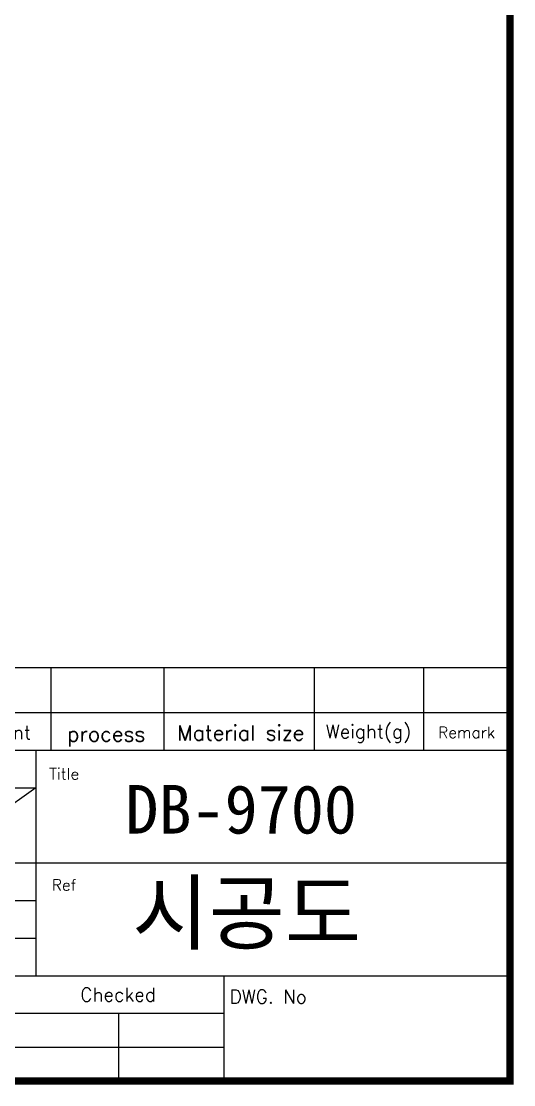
# Model space of a CAD drawing. Header units: millimetres. Extents: x -8699 to 14519, y -2727 to 7848.
# Drawn here: x 3198 to 3846, y -2727 to -1327 of the extents above; entities that cross this region are included whole.
import ezdxf
from ezdxf.enums import TextEntityAlignment as Align

# ---------------------------------------------------------------- set-up
doc = ezdxf.new("R2010")
doc.units = ezdxf.units.MM
for name, color, linetype in [('Def', 7, 'Continuous'), ('dim', 3, 'Continuous'), ('UU', 6, 'Continuous')]:
    doc.layers.add(name, color=color, linetype=linetype)
doc.styles.add('GHS', font='romans', dxfattribs={"bigfont": 'ghs'})

msp = doc.modelspace()

# ---------------------------------------------------------------- linework, layer by layer
at = {"layer": 'Def', "const_width": 9.9}
msp.add_lwpolyline([(10, -2722.4), (3841.3, -2722.4), (3841.3, 10), (10, 10)], close=True, dxfattribs=at)
at = {"layer": 'UU'}
for p, q in [((2098.9, -2177.9), (3841.3, -2177.9)), ((3237.4, -2177.9), (3237.4, -2286.8)), ((3385.9, -2177.9), (3385.9, -2286.8)), ((3583.9, -2177.9), (3583.9, -2286.8)), ((3727.5, -2177.9), (3727.5, -2286.8)), ((2098.9, -2237.3), (3841.3, -2237.3)), ((2098.9, -2286.8), (3841.3, -2286.8)), ((3217.6, -2286.8), (3217.6, -2583.8)), ((2098.9, -2336.3), (3217.6, -2336.3)), ((3217.6, -2336.3), (3079, -2435.3)), ((2098.9, -2435.3), (3841.3, -2435.3)), ((2098.9, -2484.8), (3217.6, -2484.8)), ((3079, -2534.3), (3217.6, -2534.3)), ((2098.9, -2583.8), (3841.3, -2583.8)), ((3465.1, -2583.8), (3465.1, -2722.4)), ((2910.7, -2633.3), (3465.1, -2633.3)), ((3326.5, -2633.3), (3326.5, -2722.4)), ((2910.7, -2677.8), (3465.1, -2677.8))]:
    msp.add_line(p, q, dxfattribs=at)

# ---------------------------------------------------------------- texts
at = {"color": 3}
msp.add_text('DB-9700', height=64, dxfattribs=at).set_placement((3335.3, -2396.6))
at = {"color": 3, "insert": (3344.5, -2460.7), "char_height": 80, "attachment_point": 1}
msp.add_mtext('{\\f굴림|b0|i0|c129|p49;시공도}', dxfattribs=at)
at = {"layer": 'dim', "linetype": 'Continuous', "style": 'GHS'}
for s, height, p in [('Surface Treatment', 17.82, (3099.5, -2263.5)), ('Material size', 19.8, (3487.2, -2263.5)), ('Weight(g)', 17.82, (3655.1, -2263.5)), ('process', 19.8, (3310.3, -2268.7)), ('Remark', 14.85, (3784.3, -2263.5)), ('Title', 14.85, (3254.8, -2317.7)), ('Ref', 14.85, (3254.8, -2464.3)), ('Checked', 17.82, (3325.7, -2608.7)), ('DWG. No', 17.82, (3523.3, -2611.4))]:
    msp.add_text(s, height=height, dxfattribs=at).set_placement(p, align=Align.MIDDLE)

doc.saveas('drawing.dxf')
